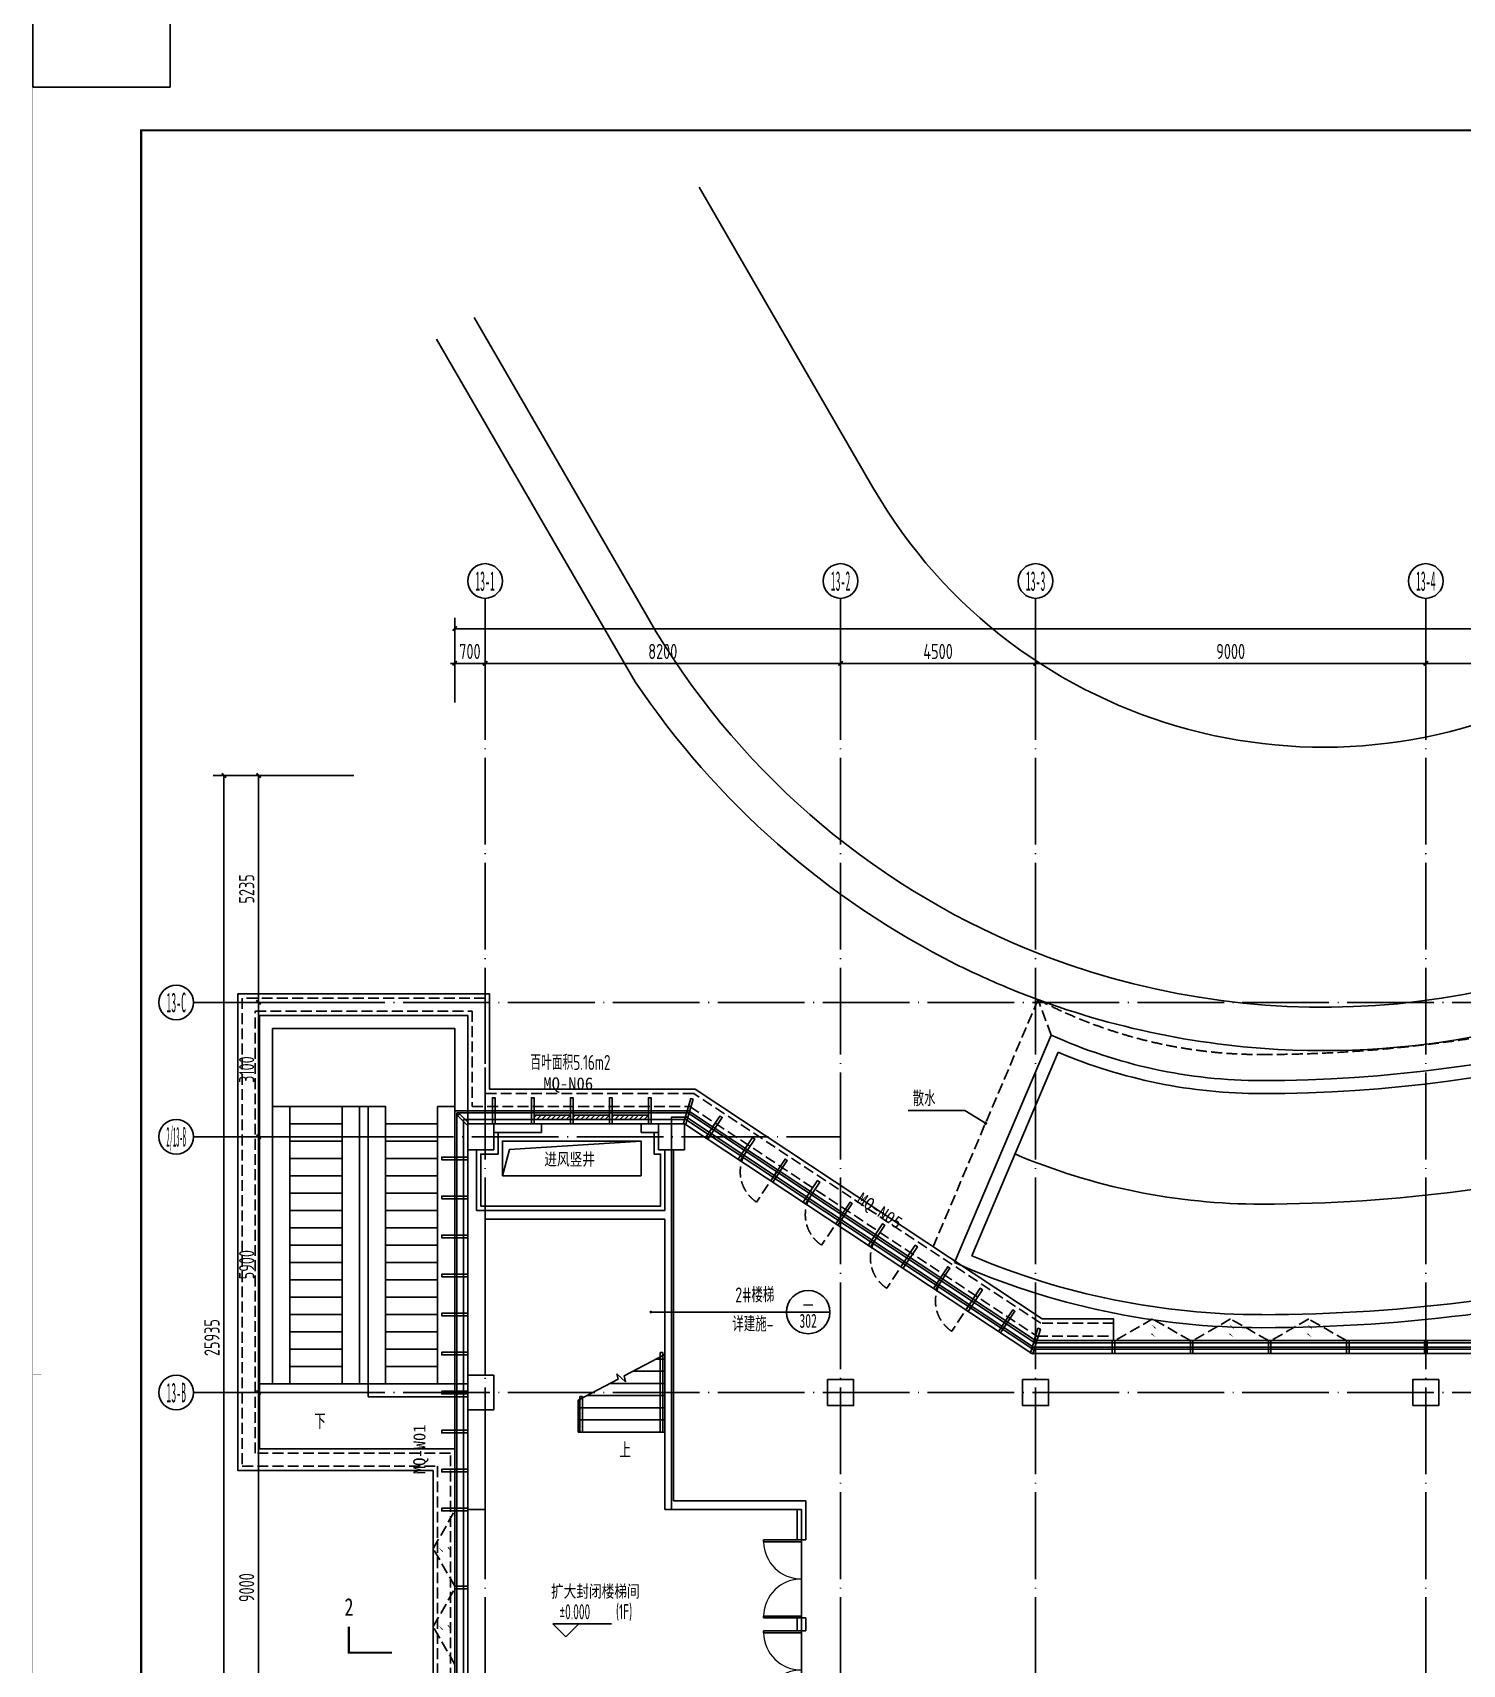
# Model space of a CAD drawing. Extents: x -228436 to 663611, y -207485 to 163917.
# Drawn here: x 452658 to 485640, y 2730 to 40370 of the extents above; entities that cross this region are included whole.
import ezdxf
from ezdxf.enums import TextEntityAlignment as Align

# ---------------------------------------------------------------- set-up
doc = ezdxf.new("R2010")
doc.units = 0
doc.header["$LTSCALE"] = 1000
for name, pattern in [('13#楼幕墙$0$DASH', [0.35, 0.25, -0.1]), ('X-104 13#平面$0$109 3#平面$0$DASH', [0.35, 0.25, -0.1]), ('X-104 13#平面$0$ACAD_ISO05W100', [34, 24, -3, 0.5, -3, 0.5, -3]), ('X-104 13#平面$0$DASH', [0.35, 0.25, -0.1]), ('X-104 13#平面$0$DOTE', [2.42, 2, -0.2, 0.02, -0.2])]:
    doc.linetypes.add(name, pattern=pattern)
doc.layers.get('0').update_dxf_attribs({"linetype": 'CONTINUOUS'})
doc.layers.get('Defpoints').update_dxf_attribs({"linetype": 'CONTINUOUS'})
for name, color, linetype in [('13#楼幕墙$0$A-C_幕墙龙骨', 8, 'CONTINUOUS'), ('13#楼幕墙$0$A-C_玻璃幕墙', 8, 'CONTINUOUS'), ('13#楼幕墙$0$A-C_窗', 8, 'CONTINUOUS'), ('AXIS_TEXT', 7, 'CONTINUOUS'), ('X-104 13#平面$0$01-标注_标高', 8, 'CONTINUOUS'), ('X-104 13#平面$0$01-标注_符号', 8, 'CONTINUOUS'), ('X-104 13#平面$0$01-标注_轴线坐标', 8, 'CONTINUOUS'), ('X-104 13#平面$0$02-TEXT_房间', 9, 'CONTINUOUS'), ('X-104 13#平面$0$02-TEXT_标注', 8, 'CONTINUOUS'), ('X-104 13#平面$0$02-TEXT_轴号', 7, 'CONTINUOUS'), ('X-104 13#平面$0$A-E_栏杆', 8, 'CONTINUOUS'), ('X-104 13#平面$0$A-E_电梯', 8, 'CONTINUOUS'), ('X-104 13#平面$0$A-O_散水', 8, 'CONTINUOUS'), ('X-104 13#平面$0$A-SUR_保温', 8, 'CONTINUOUS'), ('X-104 13#平面$0$A-TECH_结构', 8, 'CONTINUOUS'), ('X-104 13#平面$0$A_AXIS-轴线', 8, 'X-104 13#平面$0$DOTE'), ('X-104 13#平面$0$A_STR-砌块墙', 7, 'CONTINUOUS'), ('X-104 13#平面$0$A_STR-砼柱', 7, 'CONTINUOUS'), ('X-104 13#平面$0$DIM_SYMB', 3, 'CONTINUOUS'), ('X-104 13#平面$0$DOOR_FIRE', 8, 'CONTINUOUS'), ('X-104 13#平面$0$M-场地 车库入口', 8, 'CONTINUOUS'), ('X-104 13#平面$0$M-绿化 首层轮廓', 197, 'CONTINUOUS'), ('X-104 13#平面$0$M-道路 边线', 151, 'CONTINUOUS')]:
    doc.layers.add(name, color=color, linetype=linetype)
doc.layers.add('X-104 13#平面$0$000套内', color=8, linetype='CONTINUOUS', lineweight=30, plot=False)
doc.layers.add('X-104 13#平面$0$04-不打印_辅助线', color=8, linetype='CONTINUOUS', plot=False)
doc.styles.add('COMPLEX', font='COMPLEX')
doc.styles.add('X-104 13#平面$0$_TCH_AXIS', font='STXIHEI.TTF', dxfattribs={"width": 0.75})
doc.styles.add('X-104 13#平面$0$_TCH_DIM', font='ros1.shx', dxfattribs={"width": 0.8, "bigfont": 'jd.shx'})
doc.styles.add('X-104 13#平面$0$_TCH_DIM_T3', font='ros1.shx', dxfattribs={"width": 0.8, "bigfont": 'jd.shx'})
doc.styles.add('X-104 13#平面$0$_TCH_LABEL', font='STXIHEI.TTF', dxfattribs={"width": 0.75})
doc.styles.add('X-104 13#平面$0$_TCH_SPACE', font='STXIHEI.TTF', dxfattribs={"width": 0.75, "height": 5})
doc.styles.add('X-104 13#平面$0$Standard', font='ros1.shx', dxfattribs={"width": 0.75, "bigfont": 'jd.shx'})
doc.dimstyles.new('X-104 13#平面$0$_TCH_ARCH&&100', dxfattribs={"dimtxt": 350, "dimasz": 100, "dimexe": 250, "dimexo": 300, "dimgap": 100, "dimtad": 1, "dimdec": 0, "dimzin": 0, "dimdsep": 46, "dimtxsty": 'X-104 13#平面$0$_TCH_DIM_T3', "dimblk": 'X-104 13#平面$0$_ArchTick', "dimcen": 0.09, "dimclrt": 7, "dimazin": 2, "dimtfac": 1, "dimtdec": 0, "dimtix": 1, "dimtmove": 2, "dimatfit": 3, "dimfxl": 0, "dimtolj": 1, "dimtzin": 0, "dimarcsym": 0})

# ---------------------------------------------------------------- blocks, each defined once
blk = doc.blocks.new('图框-A1')
for points, const_width in [([(0, 0), (841, 0), (841, 594), (0, 594)], 0.05), ([(766, 584), (25, 584), (25, 10), (766, 10)], 0.5)]:
    blk.add_lwpolyline(points, close=True, dxfattribs=dict(const_width=const_width))
at = {"const_width": 0.05}
blk.add_lwpolyline([(0, 297), (2, 297)], dxfattribs=at)
blk = doc.blocks.new('_AXISO')
blk.add_circle((0, 0), 0.5)
at = {"layer": 'AXIS_TEXT', "style": 'COMPLEX', "width": 1.041667}
blk.add_attdef('A', text='', height=0.56, dxfattribs=at).set_placement((-0.25, -0.28), (0.25, -0.28), align=Align.FIT)
blk = doc.blocks.new('X-104 13#平面$0$_ArchTick')
at = {"color": 0, "linetype": 'ByBlock', "const_width": 0.4}
blk.add_lwpolyline([(-0.5, -0.5), (0.5, 0.5)], dxfattribs=at)
blk = doc.blocks.new('*D759')
at = {"layer": 'Defpoints', "color": 0}
for p in [(-6225, 23235), (-2925, 23235), (-2925, -2700)]:
    blk.add_point(p, dxfattribs=at)
at = {"layer": 'X-104 13#平面$0$01-标注_轴线坐标', "color": 0, "lineweight": -2}
for p, q in [((-3225, 23235), (-6475, 23235)), ((-6225, -2700), (-6225, 23235)), ((-3225, -2700), (-6475, -2700))]:
    blk.add_line(p, q, dxfattribs=at)
at = {"layer": 'X-104 13#平面$0$01-标注_轴线坐标', "color": 0, "lineweight": -2, "xscale": 100, "yscale": 100, "zscale": 100}
for p, rotation in [((-6225, 23235), 90), ((-6225, -2700), 270)]:
    blk.add_blockref('X-104 13#平面$0$_ArchTick', p, dxfattribs=dict(at, rotation=rotation))
at = {"layer": 'X-104 13#平面$0$01-标注_轴线坐标', "color": 7, "insert": (-6500, 10268), "char_height": 350, "attachment_point": 5, "rotation": 90, "style": 'X-104 13#平面$0$_TCH_DIM_T3'}
blk.add_mtext('\\A1;25935', dxfattribs=at)
blk = doc.blocks.new('*D761')
at = {"layer": 'Defpoints', "color": 0}
for p in [(-5425, 9000), (-2925, 9000), (-2925, 0)]:
    blk.add_point(p, dxfattribs=at)
at = {"layer": 'X-104 13#平面$0$01-标注_轴线坐标', "color": 0, "lineweight": -2}
for p, q in [((-3225, 9000), (-5675, 9000)), ((-5425, 0), (-5425, 9000)), ((-3225, 0), (-5675, 0))]:
    blk.add_line(p, q, dxfattribs=at)
at = {"layer": 'X-104 13#平面$0$01-标注_轴线坐标', "color": 0, "lineweight": -2, "xscale": 100, "yscale": 100, "zscale": 100}
for p, rotation in [((-5425, 9000), 90), ((-5425, 0), 270)]:
    blk.add_blockref('X-104 13#平面$0$_ArchTick', p, dxfattribs=dict(at, rotation=rotation))
at = {"layer": 'X-104 13#平面$0$01-标注_轴线坐标', "color": 7, "insert": (-5700, 4500), "char_height": 350, "attachment_point": 5, "rotation": 90, "style": 'X-104 13#平面$0$_TCH_DIM_T3'}
blk.add_mtext('\\A1;9000', dxfattribs=at)
blk = doc.blocks.new('*D762')
at = {"layer": 'Defpoints', "color": 0}
for p in [(-5425, 14900), (-2925, 14900), (-2925, 9000)]:
    blk.add_point(p, dxfattribs=at)
at = {"layer": 'X-104 13#平面$0$01-标注_轴线坐标', "color": 0, "lineweight": -2}
for p, q in [((-3225, 14900), (-5675, 14900)), ((-5425, 9000), (-5425, 14900)), ((-3225, 9000), (-5675, 9000))]:
    blk.add_line(p, q, dxfattribs=at)
at = {"layer": 'X-104 13#平面$0$01-标注_轴线坐标', "color": 0, "lineweight": -2, "xscale": 100, "yscale": 100, "zscale": 100}
for p, rotation in [((-5425, 14900), 90), ((-5425, 9000), 270)]:
    blk.add_blockref('X-104 13#平面$0$_ArchTick', p, dxfattribs=dict(at, rotation=rotation))
at = {"layer": 'X-104 13#平面$0$01-标注_轴线坐标', "color": 7, "insert": (-5700, 11950), "char_height": 350, "attachment_point": 5, "rotation": 90, "style": 'X-104 13#平面$0$_TCH_DIM_T3'}
blk.add_mtext('\\A1;5900', dxfattribs=at)
blk = doc.blocks.new('*D763')
at = {"layer": 'Defpoints', "color": 0}
for p in [(-5425, 18000), (-2925, 18000), (-2925, 14900)]:
    blk.add_point(p, dxfattribs=at)
at = {"layer": 'X-104 13#平面$0$01-标注_轴线坐标', "color": 0, "lineweight": -2}
for p, q in [((-3225, 18000), (-5675, 18000)), ((-5425, 14900), (-5425, 18000)), ((-3225, 14900), (-5675, 14900))]:
    blk.add_line(p, q, dxfattribs=at)
at = {"layer": 'X-104 13#平面$0$01-标注_轴线坐标', "color": 0, "lineweight": -2, "xscale": 100, "yscale": 100, "zscale": 100}
for p, rotation in [((-5425, 18000), 90), ((-5425, 14900), 270)]:
    blk.add_blockref('X-104 13#平面$0$_ArchTick', p, dxfattribs=dict(at, rotation=rotation))
at = {"layer": 'X-104 13#平面$0$01-标注_轴线坐标', "color": 7, "insert": (-5700, 16450), "char_height": 350, "attachment_point": 5, "rotation": 90, "style": 'X-104 13#平面$0$_TCH_DIM_T3'}
blk.add_mtext('\\A1;3100', dxfattribs=at)
blk = doc.blocks.new('*D764')
at = {"layer": 'Defpoints', "color": 0}
for p in [(-5425, 23235), (-2925, 23235), (-2925, 18000)]:
    blk.add_point(p, dxfattribs=at)
at = {"layer": 'X-104 13#平面$0$01-标注_轴线坐标', "color": 0, "lineweight": -2}
for p, q in [((-3225, 23235), (-5675, 23235)), ((-5425, 18000), (-5425, 23235)), ((-3225, 18000), (-5675, 18000))]:
    blk.add_line(p, q, dxfattribs=at)
at = {"layer": 'X-104 13#平面$0$01-标注_轴线坐标', "color": 0, "lineweight": -2, "xscale": 100, "yscale": 100, "zscale": 100}
for p, rotation in [((-5425, 23235), 90), ((-5425, 18000), 270)]:
    blk.add_blockref('X-104 13#平面$0$_ArchTick', p, dxfattribs=dict(at, rotation=rotation))
at = {"layer": 'X-104 13#平面$0$01-标注_轴线坐标', "color": 7, "insert": (-5700, 20618), "char_height": 350, "attachment_point": 5, "rotation": 90, "style": 'X-104 13#平面$0$_TCH_DIM_T3'}
blk.add_mtext('\\A1;5235', dxfattribs=at)
blk = doc.blocks.new('*D775')
at = {"layer": 'Defpoints', "color": 0}
for p in [(58400, 26620), (-900, 24620), (58400, 24620)]:
    blk.add_point(p, dxfattribs=at)
at = {"layer": 'X-104 13#平面$0$01-标注_轴线坐标', "color": 0, "lineweight": -2}
for p, q in [((-900, 24920), (-900, 26870)), ((58400, 24920), (58400, 26870)), ((-900, 26620), (58400, 26620))]:
    blk.add_line(p, q, dxfattribs=at)
at = {"layer": 'X-104 13#平面$0$01-标注_轴线坐标', "color": 0, "lineweight": -2, "xscale": 100, "yscale": 100, "zscale": 100, "rotation": 180}
blk.add_blockref('X-104 13#平面$0$_ArchTick', (-900, 26620), dxfattribs=at)
at = {"layer": 'X-104 13#平面$0$01-标注_轴线坐标', "color": 0, "lineweight": -2, "xscale": 100, "yscale": 100, "zscale": 100}
blk.add_blockref('X-104 13#平面$0$_ArchTick', (58400, 26620), dxfattribs=at)
at = {"layer": 'X-104 13#平面$0$01-标注_轴线坐标', "color": 7, "insert": (28750, 26895), "char_height": 350, "attachment_point": 5, "style": 'X-104 13#平面$0$_TCH_DIM_T3'}
blk.add_mtext('\\A1;59300', dxfattribs=at)
blk = doc.blocks.new('*D776')
at = {"layer": 'Defpoints', "color": 0}
for p in [(-200, 25820), (-900, 24620), (-200, 24620)]:
    blk.add_point(p, dxfattribs=at)
at = {"layer": 'X-104 13#平面$0$01-标注_轴线坐标', "color": 0, "lineweight": -2}
for p, q in [((-900, 24920), (-900, 26070)), ((-200, 24920), (-200, 26070)), ((-900, 25820), (-1000, 25820)), ((-900, 25820), (-200, 25820)), ((-200, 25820), (-100, 25820))]:
    blk.add_line(p, q, dxfattribs=at)
at = {"layer": 'X-104 13#平面$0$01-标注_轴线坐标', "color": 0, "lineweight": -2, "xscale": 100, "yscale": 100, "zscale": 100}
blk.add_blockref('X-104 13#平面$0$_ArchTick', (-900, 25820), dxfattribs=at)
at = {"layer": 'X-104 13#平面$0$01-标注_轴线坐标', "color": 0, "lineweight": -2, "xscale": 100, "yscale": 100, "zscale": 100, "rotation": 180}
blk.add_blockref('X-104 13#平面$0$_ArchTick', (-200, 25820), dxfattribs=at)
at = {"layer": 'X-104 13#平面$0$01-标注_轴线坐标', "color": 7, "insert": (-550, 26095), "char_height": 350, "attachment_point": 5, "style": 'X-104 13#平面$0$_TCH_DIM_T3'}
blk.add_mtext('\\A1;700', dxfattribs=at)
blk = doc.blocks.new('*D777')
at = {"layer": 'Defpoints', "color": 0}
for p in [(8000, 25820), (-200, 24620), (8000, 24620)]:
    blk.add_point(p, dxfattribs=at)
at = {"layer": 'X-104 13#平面$0$01-标注_轴线坐标', "color": 0, "lineweight": -2}
for p, q in [((-200, 24920), (-200, 26070)), ((8000, 24920), (8000, 26070)), ((-200, 25820), (8000, 25820))]:
    blk.add_line(p, q, dxfattribs=at)
at = {"layer": 'X-104 13#平面$0$01-标注_轴线坐标', "color": 0, "lineweight": -2, "xscale": 100, "yscale": 100, "zscale": 100, "rotation": 180}
blk.add_blockref('X-104 13#平面$0$_ArchTick', (-200, 25820), dxfattribs=at)
at = {"layer": 'X-104 13#平面$0$01-标注_轴线坐标', "color": 0, "lineweight": -2, "xscale": 100, "yscale": 100, "zscale": 100}
blk.add_blockref('X-104 13#平面$0$_ArchTick', (8000, 25820), dxfattribs=at)
at = {"layer": 'X-104 13#平面$0$01-标注_轴线坐标', "color": 7, "insert": (3900, 26095), "char_height": 350, "attachment_point": 5, "style": 'X-104 13#平面$0$_TCH_DIM_T3'}
blk.add_mtext('\\A1;8200', dxfattribs=at)
blk = doc.blocks.new('*D778')
at = {"layer": 'Defpoints', "color": 0}
for p in [(12500, 25820), (8000, 24620), (12500, 24620)]:
    blk.add_point(p, dxfattribs=at)
at = {"layer": 'X-104 13#平面$0$01-标注_轴线坐标', "color": 0, "lineweight": -2}
for p, q in [((8000, 24920), (8000, 26070)), ((12500, 24920), (12500, 26070)), ((8000, 25820), (12500, 25820))]:
    blk.add_line(p, q, dxfattribs=at)
at = {"layer": 'X-104 13#平面$0$01-标注_轴线坐标', "color": 0, "lineweight": -2, "xscale": 100, "yscale": 100, "zscale": 100, "rotation": 180}
blk.add_blockref('X-104 13#平面$0$_ArchTick', (8000, 25820), dxfattribs=at)
at = {"layer": 'X-104 13#平面$0$01-标注_轴线坐标', "color": 0, "lineweight": -2, "xscale": 100, "yscale": 100, "zscale": 100}
blk.add_blockref('X-104 13#平面$0$_ArchTick', (12500, 25820), dxfattribs=at)
at = {"layer": 'X-104 13#平面$0$01-标注_轴线坐标', "color": 7, "insert": (10250, 26095), "char_height": 350, "attachment_point": 5, "style": 'X-104 13#平面$0$_TCH_DIM_T3'}
blk.add_mtext('\\A1;4500', dxfattribs=at)
blk = doc.blocks.new('*D779')
at = {"layer": 'Defpoints', "color": 0}
for p in [(21500, 25820), (12500, 24620), (21500, 24620)]:
    blk.add_point(p, dxfattribs=at)
at = {"layer": 'X-104 13#平面$0$01-标注_轴线坐标', "color": 0, "lineweight": -2}
for p, q in [((12500, 24920), (12500, 26070)), ((21500, 24920), (21500, 26070)), ((12500, 25820), (21500, 25820))]:
    blk.add_line(p, q, dxfattribs=at)
at = {"layer": 'X-104 13#平面$0$01-标注_轴线坐标', "color": 0, "lineweight": -2, "xscale": 100, "yscale": 100, "zscale": 100, "rotation": 180}
blk.add_blockref('X-104 13#平面$0$_ArchTick', (12500, 25820), dxfattribs=at)
at = {"layer": 'X-104 13#平面$0$01-标注_轴线坐标', "color": 0, "lineweight": -2, "xscale": 100, "yscale": 100, "zscale": 100}
blk.add_blockref('X-104 13#平面$0$_ArchTick', (21500, 25820), dxfattribs=at)
at = {"layer": 'X-104 13#平面$0$01-标注_轴线坐标', "color": 7, "insert": (17000, 26095), "char_height": 350, "attachment_point": 5, "style": 'X-104 13#平面$0$_TCH_DIM_T3'}
blk.add_mtext('\\A1;9000', dxfattribs=at)
blk = doc.blocks.new('*D780')
at = {"layer": 'Defpoints', "color": 0}
for p in [(30500, 25820), (21500, 24620), (30500, 24620)]:
    blk.add_point(p, dxfattribs=at)
at = {"layer": 'X-104 13#平面$0$01-标注_轴线坐标', "color": 0, "lineweight": -2}
for p, q in [((21500, 24920), (21500, 26070)), ((30500, 24920), (30500, 26070)), ((21500, 25820), (30500, 25820))]:
    blk.add_line(p, q, dxfattribs=at)
at = {"layer": 'X-104 13#平面$0$01-标注_轴线坐标', "color": 0, "lineweight": -2, "xscale": 100, "yscale": 100, "zscale": 100, "rotation": 180}
blk.add_blockref('X-104 13#平面$0$_ArchTick', (21500, 25820), dxfattribs=at)
at = {"layer": 'X-104 13#平面$0$01-标注_轴线坐标', "color": 0, "lineweight": -2, "xscale": 100, "yscale": 100, "zscale": 100}
blk.add_blockref('X-104 13#平面$0$_ArchTick', (30500, 25820), dxfattribs=at)
at = {"layer": 'X-104 13#平面$0$01-标注_轴线坐标', "color": 7, "insert": (26000, 26095), "char_height": 350, "attachment_point": 5, "style": 'X-104 13#平面$0$_TCH_DIM_T3'}
blk.add_mtext('\\A1;9000', dxfattribs=at)
blk = doc.blocks.new('*U148')
h = blk.add_hatch()
h.set_pattern_fill('ANSI31', color=256, scale=50)
h.set_pattern_definition([(45, (-55312.376, 120006.8), (-56.1266, 56.1266), [])])
h.paths.add_polyline_path([(-840, 100), (0, 100), (0, 200), (-840, 200)])
for points in [[(-840, 0), (0, 0), (0, 300), (-840, 300)], [(-840, 100), (0, 100), (0, 200), (-840, 200)]]:
    blk.add_lwpolyline(points, close=True)
blk = doc.blocks.new('13#楼幕墙$0$A$C62EA228A')
at = {"linetype": '13#楼幕墙$0$DASH'}
blk.add_lwpolyline([(10, -300), (-860, -797), (-1730, -300)], dxfattribs=at)
at = {"layer": '13#楼幕墙$0$A-C_玻璃幕墙', "color": 1}
blk.add_lwpolyline([(-889, -674, 0, 25, 0), (-792, -580, 0, 0, 0), (-890, -456, 25, 0, 0), (-786, -374, 0, 0, 0)], format="xyseb", dxfattribs=at)
blk = doc.blocks.new('13#楼幕墙$0$A$C19832372')
blk.add_lwpolyline([(-384, -466), (-334, -498), (-8, 5), (-59, 38)], close=True)
blk = doc.blocks.new('13#楼幕墙$0$A$C7A413A1D')
blk.add_lwpolyline([(-70, -300), (-10, -300), (-10, 0), (-70, 0)], close=True)
blk = doc.blocks.new('*U133')
at = {"layer": '13#楼幕墙$0$A-C_幕墙龙骨', "rotation": 32.87626175215657}
blk.add_blockref('13#楼幕墙$0$A$C19832372', (40, 300), dxfattribs=at)
blk = doc.blocks.new('*U134')
at = {"layer": '13#楼幕墙$0$A-C_幕墙龙骨', "color": 0, "linetype": 'ByBlock', "lineweight": -2}
for p in [(0, 0), (900, 0), (1800, 0), (2700, 0), (3600, 0)]:
    blk.add_blockref('*U133', p, dxfattribs=at)
blk = doc.blocks.new('13#楼幕墙$0$A$C2CD63A88')
at = {"linetype": '13#楼幕墙$0$DASH'}
blk.add_lwpolyline([(-10, 720), (-10, -120)], dxfattribs=at)
blk.add_arc((-10, 720), 840, 270, 360, dxfattribs=at)
blk = doc.blocks.new('13#楼幕墙')
at = {"layer": '13#楼幕墙$0$A-C_幕墙龙骨'}
for points in [[(4604, 15766), (4546, 15783), (4374, 15209), (4431, 15191)], [(12381, 9909), (12438, 9891), (12611, 10466), (12554, 10483)]]:
    blk.add_lwpolyline(points, close=True, dxfattribs=at)
at = {"layer": '13#楼幕墙$0$A-C_玻璃幕墙'}
for p, q in [((4478, 15450), (-850, 15450)), ((-850, 15450), (-850, -1650)), ((12485, 10150), (4478, 15450)), ((4432, 15300), (-700, 15300)), ((-700, 15300), (-700, -1500)), ((4402, 15200), (-600, 15200)), ((-600, 15200), (-600, -1400)), ((12410, 9900), (4402, 15200)), ((12440, 10000), (4432, 15300)), ((38100, 9900), (12410, 9900)), ((38000, 10000), (12440, 10000)), ((37850, 10150), (12485, 10150))]:
    blk.add_line(p, q, dxfattribs=at)
blk.add_lwpolyline([(4493, 15500), (-900, 15500), (-900, -1700), (22100, -1700), (22100, -1100), (58400, -1100), (58400, 18960), (53293, 23245), (37800, 14300), (37800, 10200), (12500, 10200), (4493, 15500)], dxfattribs=at)
at = {"layer": '13#楼幕墙$0$A-C_幕墙龙骨'}
for name, p in [('*U134', (0, 15500)), ('13#楼幕墙$0$A$C7A413A1D', (14340, 10200)), ('13#楼幕墙$0$A$C7A413A1D', (16140, 10200)), ('13#楼幕墙$0$A$C7A413A1D', (17940, 10200)), ('13#楼幕墙$0$A$C7A413A1D', (19740, 10200)), ('13#楼幕墙$0$A$C7A413A1D', (21540, 10200))]:
    blk.add_blockref(name, p, dxfattribs=at)
at = {"layer": '13#楼幕墙$0$A-C_幕墙龙骨', "xscale": -1, "rotation": 225.0000000000021}
blk.add_blockref('13#楼幕墙$0$A$C7A413A1D', (-572, 15228), dxfattribs=at)
at = {"layer": '13#楼幕墙$0$A-C_幕墙龙骨'}
for name, p, rotation in [('13#楼幕墙$0$A$C19832372', (5278, 15340), 359.3762617522031), ('13#楼幕墙$0$A$C19832372', (-1200, 14440), 122.8762617521566), ('13#楼幕墙$0$A$C19832372', (6028, 14843), 359.3762617522031), ('13#楼幕墙$0$A$C19832372', (6779, 14347), 359.3762617522031), ('13#楼幕墙$0$A$C19832372', (-1200, 13540), 122.8762617521566), ('13#楼幕墙$0$A$C19832372', (7529, 13850), 359.3762617522031), ('13#楼幕墙$0$A$C19832372', (8280, 13353), 359.3762617522031), ('13#楼幕墙$0$A$C19832372', (-1200, 12640), 122.8762617521566), ('13#楼幕墙$0$A$C19832372', (9030, 12856), 359.3762617522031), ('13#楼幕墙$0$A$C19832372', (9781, 12360), 359.3762617522031), ('13#楼幕墙$0$A$C19832372', (-1200, 11740), 122.8762617521566), ('13#楼幕墙$0$A$C19832372', (10531, 11863), 359.3762617522031), ('13#楼幕墙$0$A$C19832372', (11282, 11366), 359.3762617522031), ('13#楼幕墙$0$A$C19832372', (-1200, 10840), 122.8762617521566), ('13#楼幕墙$0$A$C19832372', (12032, 10869), 359.3762617522031), ('13#楼幕墙$0$A$C19832372', (-1200, 9940), 122.8762617521566), ('13#楼幕墙$0$A$C19832372', (-1200, 9040), 122.8762617521566), ('13#楼幕墙$0$A$C19832372', (-1200, 8140), 122.8762617521566), ('13#楼幕墙$0$A$C19832372', (-1200, 7240), 122.8762617521566), ('13#楼幕墙$0$A$C19832372', (-1200, 6340), 122.8762617521566), ('13#楼幕墙$0$A$C7A413A1D', (-900, 4540), 90)]:
    blk.add_blockref(name, p, dxfattribs=dict(at, rotation=rotation))
at = {"layer": '13#楼幕墙$0$A-C_窗'}
for name, p, rotation in [('*U148', (930, 15500), 180), ('*U148', (1830, 15500), 180), ('*U148', (2730, 15500), 180), ('13#楼幕墙$0$A$C62EA228A', (-600, 4540), 270), ('13#楼幕墙$0$A$C62EA228A', (-600, 2740), 270)]:
    blk.add_blockref(name, p, dxfattribs=dict(at, rotation=rotation))
at = {"layer": '13#楼幕墙$0$A-C_窗', "xscale": -1}
for name, p, rotation in [('13#楼幕墙$0$A$C2CD63A88', (6121, 13499), 326.5000000000051), ('13#楼幕墙$0$A$C2CD63A88', (7622, 12505), 326.5000000000002), ('13#楼幕墙$0$A$C2CD63A88', (9123, 11512), 326.4999420099859), ('13#楼幕墙$0$A$C2CD63A88', (10624, 10518), 326.4999999998761), ('13#楼幕墙$0$A$C62EA228A', (16060, 9900), 180), ('13#楼幕墙$0$A$C62EA228A', (17860, 9900), 180), ('13#楼幕墙$0$A$C62EA228A', (19660, 9900), 180)]:
    blk.add_blockref(name, p, dxfattribs=dict(at, rotation=rotation))
blk = doc.blocks.new('X-104 13#平面$0$jtrsyt')
at = {"ltscale": 0.02}
for p, q in [((62, 422), (-4493, -3005)), ((0, 0), (-4075, -3066))]:
    blk.add_line(p, q, dxfattribs=at)
for centre, radius, start, end in [((9589, 7215), 11700, 215.4896, 239.9998), ((9589, 7215), 12000, 216.9589, 239.9998), ((9589, 7215), 14550, 216.9589, 239.9998), ((9589, 7215), 17400, 215.971, 239.9998), ((20030, 25300), 32583, 239.9998, 270), ((9589, 7215), 17100, 216.9589, 239.9998), ((20030, 25300), 32883, 239.9998, 270), ((20030, 25300), 35433, 239.9998, 270), ((20030, 25300), 38283, 239.9998, 270), ((20030, 25300), 37983, 239.9998, 270)]:
    blk.add_arc(centre, radius, start, end, dxfattribs=at)
blk = doc.blocks.new('X-104 13#平面$0$A$C0BB3323F')
at = {"layer": 'Defpoints'}
blk.add_lwpolyline([(59300, 600), (59300, 20660), (54205, 24935), (38700, 16000), (38700, 11900), (13400, 11900), (5393, 17200), (0, 17200), (0, 0), (23000, 0), (23000, 600)], close=True, dxfattribs=at)
at = {"layer": 'X-104 13#平面$0$M-绿化 首层轮廓'}
for p, q in [((4165, 27097), (-418, 35000)), ((4165, 27097), (4165, 27097)), ((12815, 20012), (12815, 20012))]:
    blk.add_line(p, q, dxfattribs=at)
for centre, radius, start, end in [((20226, 37873), 19341, 213.8613, 243.4185), ((20034, 37588), 19000, 266.8331, 300.0409), ((20034, 37588), 19000, 243.5488, 247.6701), ((20034, 37588), 19000, 247.6701, 266.8331)]:
    blk.add_arc(centre, radius, start, end, dxfattribs=at)
at = {"layer": 'X-104 13#平面$0$M-道路 边线'}
for p, q in [((5642, 38504), (9646, 31580)), ((448, 35501), (4452, 28576))]:
    blk.add_line(p, q, dxfattribs=at)
for radius, start, end in [(12000, 210.0409, 300.0409), (18000, 210.0409, 247.6701), (18000, 247.6701, 300.0409)]:
    blk.add_arc((20034, 37588), radius, start, end, dxfattribs=at)
blk = doc.blocks.new('X-104 13#平面$0$$DorLib2D$00000002')
for p, q in [((-0.5, 0), (-0.5, 0.4875)), ((-0.475, 0.4875), (-0.5, 0.4875)), ((-0.475, 0), (-0.475, 0.4875)), ((0.475, 0), (0.475, 0.4875)), ((0.475, 0.4875), (0.5, 0.4875)), ((0.5, 0), (0.5, 0.4875)), ((-0.5, 0), (-0.475, 0)), ((0.5, 0), (0.475, 0))]:
    blk.add_line(p, q)
at = {"lineweight": 13}
for centre, start, end in [((-0.4875, 0), 0, 88.53072), ((0.4875, 0), 91.46928, 180)]:
    blk.add_arc(centre, 0.4875, start, end, dxfattribs=at)
blk = doc.blocks.new('_FZHK')
blk.add_lwpolyline([(-0.5, -0.5), (0.5, -0.5), (0.5, 0.5), (-0.5, 0.5)], close=True)
blk = doc.blocks.new('X-104 13#平面$0$轴网')
at = {"layer": 'X-104 13#平面$0$01-标注_轴线坐标'}
for p, q in [((-200, 24620.3), (-200, 27320.3)), ((8000, 24620.3), (8000, 27320.3)), ((12500, 24620.3), (12500, 27320.3)), ((21500, 24620.3), (21500, 27320.3)), ((-2925, 18000), (-6925, 18000)), ((-2925, 14900), (-6925, 14900)), ((-2925, 9000), (-6925, 9000))]:
    blk.add_line(p, q, dxfattribs=at)
at = {"layer": 'X-104 13#平面$0$A_AXIS-轴线', "linetype": 'X-104 13#平面$0$DOTE'}
for p, q in [((-200, -7401), (-200, 24620.3)), ((8000, -7401), (8000, 24620.3)), ((12500, -7401), (12500, 24620.3)), ((21500, -7401), (21500, 24620.3)), ((60408.4, 18000), (-2925, 18000)), ((60408.4, 9000), (-2925, 9000))]:
    blk.add_line(p, q, dxfattribs=at)
at = {"layer": 'X-104 13#平面$0$01-标注_轴线坐标'}
ref = blk.add_blockref('_AXISO', (-200, 27720.3), dxfattribs=dict(at, xscale=800, yscale=800, zscale=800))
ref.add_attrib('A', '13-1', dxfattribs={"layer": 'X-104 13#平面$0$02-TEXT_轴号', "height": 452.55, "style": 'X-104 13#平面$0$_TCH_AXIS', "width": 0.499498}).set_placement((-426.3, 27494), (26.3, 27494), align=Align.FIT)
ref = blk.add_blockref('_AXISO', (8000, 27720.3), dxfattribs=dict(at, xscale=800, yscale=800, zscale=800))
ref.add_attrib('A', '13-2', dxfattribs={"layer": 'X-104 13#平面$0$02-TEXT_轴号', "height": 452.55, "style": 'X-104 13#平面$0$_TCH_AXIS', "width": 0.499498}).set_placement((7773.7, 27494), (8226.3, 27494), align=Align.FIT)
ref = blk.add_blockref('_AXISO', (12500, 27720.3), dxfattribs=dict(at, xscale=800, yscale=800, zscale=800))
ref.add_attrib('A', '13-3', dxfattribs={"layer": 'X-104 13#平面$0$02-TEXT_轴号', "height": 452.55, "style": 'X-104 13#平面$0$_TCH_AXIS', "width": 0.499498}).set_placement((12273.7, 27494), (12726.3, 27494), align=Align.FIT)
ref = blk.add_blockref('_AXISO', (21500, 27720.3), dxfattribs=dict(at, xscale=800, yscale=800, zscale=800))
ref.add_attrib('A', '13-4', dxfattribs={"layer": 'X-104 13#平面$0$02-TEXT_轴号', "height": 452.55, "style": 'X-104 13#平面$0$_TCH_AXIS', "width": 0.499498}).set_placement((21273.7, 27494), (21726.3, 27494), align=Align.FIT)
ref = blk.add_blockref('_AXISO', (-7325, 18000), dxfattribs=dict(at, xscale=800, yscale=800, zscale=800))
ref.add_attrib('A', '13-C', dxfattribs={"layer": 'X-104 13#平面$0$02-TEXT_轴号', "height": 452.55, "style": 'X-104 13#平面$0$_TCH_AXIS', "width": 0.442077}).set_placement((-7551.3, 17773.7), (-7098.7, 17773.7), align=Align.FIT)
ref = blk.add_blockref('_AXISO', (-7325, 14900), dxfattribs=dict(at, xscale=800, yscale=800, zscale=800))
ref.add_attrib('A', '2/13-B', dxfattribs={"layer": 'X-104 13#平面$0$02-TEXT_轴号', "height": 452.55, "style": 'X-104 13#平面$0$_TCH_AXIS', "width": 0.331448}).set_placement((-7551.3, 14673.7), (-7098.7, 14673.7), align=Align.FIT)
ref = blk.add_blockref('_AXISO', (-7325, 9000), dxfattribs=dict(at, xscale=800, yscale=800, zscale=800))
ref.add_attrib('A', '13-B', dxfattribs={"layer": 'X-104 13#平面$0$02-TEXT_轴号', "height": 452.55, "style": 'X-104 13#平面$0$_TCH_AXIS', "width": 0.494538}).set_placement((-7551.3, 8773.7), (-7098.7, 8773.7), align=Align.FIT)
for p1, p2, distance, text, picture, middle in [((-900, 24620.3), (58400, 24620.3), 2000, '59300', '*D775', (28750, 26895.3)), ((-900, 24620.3), (-200, 24620.3), 1200, '700', '*D776', (-550, 26095.3)), ((-200, 24620.3), (8000, 24620.3), 1200, '8200', '*D777', (3900, 26095.3)), ((8000, 24620.3), (12500, 24620.3), 1200, '4500', '*D778', (10250, 26095.3)), ((12500, 24620.3), (21500, 24620.3), 1200, '9000', '*D779', (17000, 26095.3)), ((21500, 24620.3), (30500, 24620.3), 1200, '9000', '*D780', (26000, 26095.3)), ((-2925, -2700), (-2925, 23235.1), 3300, '25935', '*D759', (-6500, 10267.5)), ((-2925, 18000), (-2925, 23235.1), 2500, '5235', '*D764', (-5700, 20617.5)), ((-2925, 14900), (-2925, 18000), 2500, '3100', '*D763', (-5700, 16450)), ((-2925, 9000), (-2925, 14900), 2500, '5900', '*D762', (-5700, 11950)), ((-2925, 0), (-2925, 9000), 2500, '9000', '*D761', (-5700, 4500))]:
    dim = blk.add_aligned_dim(p1=p1, p2=p2, distance=distance, text=text, dimstyle='X-104 13#平面$0$_TCH_ARCH&&100', dxfattribs=at)
    dim.commit()
    dim.dimension.update_dxf_attribs({"geometry": picture, "text_midpoint": middle})
blk = doc.blocks.new('X-104 13#平面')
at = {"layer": 'X-104 13#平面$0$000套内'}
blk.add_lwpolyline([(7100, -1550), (21950, -1550), (21950, -950), (48400, -950), (48400, 11050), (53400, 11050), (53400, 18100), (58250, 18100), (58250, 18890), (53289.1, 23052.7), (37950, 14213.3), (37950, 10050), (12454.9, 10050), (4447.4, 15350), (4100, 15350), (4100, 6300), (7100, 6300), (7100, -1550)], dxfattribs=at)
at = {"layer": 'X-104 13#平面$0$01-标注_标高'}
for p, q in [((1663.1, 3362.9), (1363.1, 3662.9)), ((1363.1, 3662.9), (2719.6, 3662.9)), ((1663.1, 3362.9), (1963.1, 3662.9))]:
    blk.add_line(p, q, dxfattribs=at)
at = {"layer": 'X-104 13#平面$0$01-标注_符号'}
for p, q in [((10870.5, 15503.9), (9558.6, 15503.9)), ((11345.8, 15214.3), (10870.5, 15503.9)), ((3638.9, 10856.8), (4946, 10856.8)), ((4946, 10856.8), (6753.4, 10856.8)), ((7753.4, 10856.8), (6753.4, 10856.8))]:
    blk.add_line(p, q, dxfattribs=at)
blk.add_lwpolyline([(-4026.7, 8612.7, 0, 0, 0), (-4026.7, 16643.3, 0, 0, 0), (-1900, 16643.3, 0, 0, 0), (-1900, 10300, 80, 0, 0), (-1900, 10000, 0, 0, 0)], format="xyseb", dxfattribs=at)
at = {"layer": 'X-104 13#平面$0$01-标注_符号', "const_width": 40}
blk.add_lwpolyline([(11362.8, 15203.9, 1), (11328.7, 15224.7, 1)], format="xyb", close=True, dxfattribs=at)
at = {"layer": 'X-104 13#平面$0$01-标注_符号', "const_width": 50}
blk.add_lwpolyline([(-3344.1, 3600), (-3344.1, 3000), (-2344.1, 3000)], dxfattribs=at)
at = {"layer": 'X-104 13#平面$0$01-标注_符号'}
for centre, radius in [((7253.4, 10856.8), 500), ((3623.5, 10856.8), 15.4)]:
    blk.add_circle(centre, radius, dxfattribs=at)
at = {"layer": 'X-104 13#平面$0$04-不打印_辅助线'}
blk.add_lwpolyline([(-10634.5, 42114.8), (-7467.5, 42114.8), (-7467.5, 39114.8), (-10634.5, 39114.8)], close=True, dxfattribs=at)
at = {"layer": 'X-104 13#平面$0$A-E_栏杆'}
for p, q in [((3840, 8090), (3840, 9926)), ((3840, 9926), (3900, 9926)), ((3900, 8090), (3900, 9926)), ((1990, 8090), (1990, 8911.8)), ((1990, 8911.8), (2050, 8911.8)), ((2050, 8090), (2050, 8911.8)), ((1990, 8090), (2050, 8090)), ((3840, 8090), (3900, 8090))]:
    blk.add_line(p, q, dxfattribs=at)
at = {"layer": 'X-104 13#平面$0$A-E_电梯'}
for p, q in [((-5400, 17700), (-600, 17700)), ((-5400, 9200), (-5400, 17700)), ((-600, 17700), (-600, 9200)), ((-3500, 15600), (-4700, 15600)), ((-3500, 15200), (-4700, 15200)), ((-2500, 15200), (-1300, 15200)), ((-3500, 14800), (-4700, 14800)), ((-2500, 14800), (-1300, 14800)), ((-3500, 14400), (-4700, 14400)), ((-2500, 14400), (-1300, 14400)), ((-3500, 14000), (-4700, 14000)), ((-2500, 14000), (-1300, 14000)), ((-3500, 13600), (-4700, 13600)), ((-2500, 13600), (-1300, 13600)), ((-3500, 13200), (-4700, 13200)), ((-2500, 13200), (-1300, 13200)), ((-3500, 12800), (-4700, 12800)), ((-2500, 12800), (-1300, 12800)), ((-3500, 12400), (-4700, 12400)), ((-2500, 12400), (-1300, 12400)), ((-3500, 12000), (-4700, 12000)), ((-2500, 12000), (-1300, 12000)), ((-3500, 11600), (-4700, 11600)), ((-2500, 11600), (-1300, 11600)), ((-3500, 11200), (-4700, 11200)), ((-2500, 11200), (-1300, 11200)), ((-3500, 10800), (-4700, 10800)), ((-2500, 10800), (-1300, 10800)), ((-3500, 10400), (-4700, 10400)), ((-2500, 10400), (-1300, 10400)), ((-3500, 10000), (-4700, 10000)), ((-2500, 10000), (-1300, 10000)), ((3950, 9876), (3011.8, 9382.5)), ((3950, 8090), (3950, 9876)), ((-3500, 9600), (-4700, 9600)), ((-2500, 9600), (-1300, 9600)), ((3041.6, 9250.9), (2842.5, 9431.7)), ((2842.5, 9431.7), (2870.5, 9308.2)), ((3216.2, 9490), (3950, 9490)), ((3748.5, 9770), (3950, 9770)), ((-600, 9200), (-5400, 9200)), ((-3500, 9200), (-4700, 9200)), ((-2900, 9200), (-2900, 8900)), ((-2500, 9200), (-1300, 9200)), ((2870.5, 9308.2), (1950, 8824)), ((2683.8, 9210), (3950, 9210)), ((3011.8, 9382.5), (3041.6, 9250.9)), ((-600, 8900), (-2900, 8900)), ((1950, 8090), (1950, 8824)), ((2151.5, 8930), (3950, 8930)), ((1950, 8650), (3950, 8650)), ((1950, 8370), (3950, 8370)), ((1950, 8090), (3950, 8090))]:
    blk.add_line(p, q, dxfattribs=at)
blk.add_lwpolyline([(-5100, 9500), (-5100, 17400), (-900, 17400), (-900, 9500)], dxfattribs=at)
for points in [[(-4700, 15600), (-5100, 15600), (-5100, 9200), (-4700, 9200)], [(-3100, 15600), (-3500, 15600), (-3500, 9200), (-3100, 9200)], [(-2900, 9200), (-3100, 9200), (-3100, 15600), (-2900, 15600)], [(-2900, 15600), (-2500, 15600), (-2500, 9200), (-2900, 9200)], [(-1300, 15600), (-900, 15600), (-900, 9200), (-1300, 9200)]]:
    blk.add_lwpolyline(points, close=True, dxfattribs=at)
at = {"layer": 'X-104 13#平面$0$A-O_散水', "linetype": 'X-104 13#平面$0$109 3#平面$0$DASH'}
blk.add_lwpolyline([(38135.7, 22616.7), (37685.2, 23395.8), (33703.1, 21092.9, -0.1316535), (17714.7, 16796.6, -0.1214187), (12555.5, 18064.3), (10136, 12364.3)], format="xyb", dxfattribs=at)
at = {"layer": 'X-104 13#平面$0$A-O_散水'}
blk.add_lwpolyline([(1400, -2200), (1400, -1700), (-900, -1700), (-900, 7700), (-5400, 7700), (-5400, 17700), (-600, 17700), (-600, 15500), (4492.6, 15500), (12500, 10200), (14300, 10200), (14300, 10700), (12650.5, 10700), (4643.1, 16000), (-100, 16000), (-100, 18200), (-5900, 18200), (-5900, 7200), (-1400, 7200), (-1400, -2200)], close=True, dxfattribs=at)
at = {"layer": 'X-104 13#平面$0$A-O_散水', "linetype": 'X-104 13#平面$0$DASH'}
blk.add_lwpolyline([(1300, -2100), (1300, -1800), (-1000, -1800), (-1000, 7600), (-5500, 7600), (-5500, 17800), (-500, 17800), (-500, 15600), (4522.7, 15600), (12530.1, 10300), (14300, 10300), (14300, 10600), (12620.4, 10600), (4613, 15900), (-200, 15900), (-200, 18100), (-5800, 18100), (-5800, 7300), (-1300, 7300), (-1300, -2100)], close=True, dxfattribs=at)
at = {"layer": 'X-104 13#平面$0$A-O_散水', "linetype": 'X-104 13#平面$0$109 3#平面$0$DASH'}
blk.add_lwpolyline([(12860.6, 17247.4), (12555.5, 18064.3)], dxfattribs=at)
at = {"layer": 'X-104 13#平面$0$A-SUR_保温'}
blk.add_lwpolyline([(100, 15000), (100, 14500), (-300, 14500), (-300, 13300), (3850, 13300), (3850, 14500), (3700, 14500), (3700, 15000)], dxfattribs=at)
at = {"layer": 'X-104 13#平面$0$A-TECH_结构'}
for points in [[(58350, -1050), (58350, 18936.6), (53287.9, 23184.2), (37850, 14271.1), (37850, 10150), (12485, 10150), (4477.5, 15450), (-850, 15450), (-850, -1650), (22050, -1650), (22050, -1050)], [(200, 14000), (3400, 14000), (3400, 14800), (200, 14800)]]:
    blk.add_lwpolyline(points, close=True, dxfattribs=at)
blk.add_lwpolyline([(200, 14000), (360.6, 14608.1), (3400, 14800)], dxfattribs=at)
at = {"layer": 'X-104 13#平面$0$A_AXIS-轴线', "linetype": 'X-104 13#平面$0$DOTE'}
blk.add_line((-2925, 14900), (8000, 14900), dxfattribs=at)
at = {"layer": 'X-104 13#平面$0$A_STR-砌块墙'}
for p, q in [((0, 15200), (1100, 15200)), ((1100, 15200), (1100, 15000)), ((3400, 15200), (3800, 15200)), ((3400, 15200), (3400, 15000)), ((0, 15000), (1100, 15000)), ((3400, 15000), (3800, 15000)), ((-600, 13100), (-600, 14600)), ((-400, 13200), (-400, 14600)), ((3950, 13200), (3950, 14600)), ((4150, 13100), (4150, 14600)), ((-400, 13200), (3950, 13200)), ((-600, 9400), (-600, 13100)), ((-200, 13000), (3950, 13000)), ((-200, 9400), (-200, 13000)), ((3950, 6300), (3950, 13000)), ((4150, 6500), (4150, 13100)), ((-600, 6300), (-600, 8600)), ((-200, 6300), (-200, 8600)), ((4150, 6500), (7200, 6500)), ((7200, 5600), (7200, 6500)), ((-600, 6300), (-200, 6300)), ((3950, 6300), (7000, 6300)), ((7000, 6300), (7000, 5600)), ((7000, 5600), (7200, 5600)), ((7200, 3800), (7000, 3800)), ((7000, 3800), (7000, 3500)), ((7200, 3500), (7200, 3800)), ((7000, 3500), (7200, 3500))]:
    blk.add_line(p, q, dxfattribs=at)
at = {"layer": 'X-104 13#平面$0$DIM_SYMB'}
blk.add_lwpolyline([(3025, 7950, 0, 0, 0), (3025, 8910, 80, 0, 0), (3025, 9210, 0, 0, 0)], format="xyseb", dxfattribs=at)
at = {"xscale": 100, "yscale": 100, "zscale": 100}
blk.add_blockref('图框-A1', (-10634.5, -20285.2), dxfattribs=at)
for name, p in [('X-104 13#平面$0$A$C0BB3323F', (-900, -1700)), ('X-104 13#平面$0$轴网', (0, 0))]:
    blk.add_blockref(name, p)
at = {"layer": 'X-104 13#平面$0$A-TECH_结构'}
blk.add_blockref('13#楼幕墙', (0, 0), dxfattribs=at)
at = {"layer": 'X-104 13#平面$0$A_STR-砼柱', "xscale": 600}
for p, yscale, zscale in [((-300, 14900), 600, 600), ((4100, 14900), 600, 600), ((-300, 9000), 800, 800), ((8000, 9000), 600, 600), ((12500, 9000), 600, 600), ((21500, 9000), 600, 600)]:
    blk.add_blockref('_FZHK', p, dxfattribs=dict(at, yscale=yscale, zscale=zscale))
at = {"layer": 'X-104 13#平面$0$DOOR_FIRE', "xscale": 1800, "yscale": 1800, "zscale": 200, "rotation": 90}
for p in [(7100, 4700), (7100, 2600)]:
    blk.add_blockref('X-104 13#平面$0$$DorLib2D$00000002', p, dxfattribs=at)
at = {"layer": 'X-104 13#平面$0$M-场地 车库入口', "ltscale": 200, "rotation": 30.04109946673724}
blk.add_blockref('X-104 13#平面$0$jtrsyt', (13018, 16850.5), dxfattribs=at)
at = {"layer": 'X-104 13#平面$0$01-标注_标高', "color": 7, "style": 'X-104 13#平面$0$_TCH_DIM', "width": 0.64}
for s, p in [('(1F)', (2819.6, 3767.9)), ('%%P0.000', (1516.3, 3767.9))]:
    blk.add_text(s, height=350, dxfattribs=at).set_placement(p)
at = {"layer": 'X-104 13#平面$0$01-标注_符号', "color": 7}
for s, height, style, width, p in [('散水', 347.29, 'X-104 13#平面$0$_TCH_DIM', 0.8, (9663.6, 15608.9)), ('2#楼梯', 347.29, 'X-104 13#平面$0$_TCH_DIM', 0.8, (5570.2, 11077.6)), ('详建施-', 347.29, 'X-104 13#平面$0$_TCH_DIM', 0.8, (5502.9, 10407.2)), ('下', 347.3, 'X-104 13#平面$0$_TCH_DIM', 0.8, (-4138.5, 8157.7)), ('2', 407.8, 'X-104 13#平面$0$_TCH_LABEL', 0.75, (-3444, 3850))]:
    blk.add_text(s, height=height, dxfattribs=dict(at, style=style, width=width)).set_placement(p)
at = {"layer": 'X-104 13#平面$0$01-标注_符号', "color": 7, "style": 'X-104 13#平面$0$_TCH_LABEL'}
for s, height, width, p, p2 in [('-', 322, 3.75, (7052.1, 10897.1), (7454.6, 10897.1)), ('302', 321.99, 0.749097, (7052.1, 10494.6), (7454.6, 10494.6))]:
    blk.add_text(s, height=height, dxfattribs=dict(at, width=width)).set_placement(p, p2, align=Align.FIT)
at = {"layer": 'X-104 13#平面$0$02-TEXT_房间', "style": 'X-104 13#平面$0$_TCH_SPACE', "width": 0.75}
for s, p in [('进风竖井', (1166.3, 14240.2)), ('扩大封闭楼梯间', (1322, 4274))]:
    blk.add_text(s, height=285.43, dxfattribs=at).set_placement(p)
at = {"layer": 'X-104 13#平面$0$02-TEXT_标注', "linetype": 'X-104 13#平面$0$ACAD_ISO05W100', "style": 'X-104 13#平面$0$_TCH_AXIS'}
blk.add_text('MQ-N06', height=281.25, dxfattribs=at).set_placement((1144.5, 15989.4))
for s, rotation, p in [('MQ-N05', 326.5, (8349, 13398.4)), ('MQ-W01', 90, (-1575.1, 7115.9))]:
    blk.add_text(s, height=281.25, rotation=rotation, dxfattribs=at).set_placement(p)
at = {"layer": 'X-104 13#平面$0$04-不打印_辅助线', "style": 'X-104 13#平面$0$Standard', "width": 0.75}
blk.add_text('百叶面积5.16m2', height=347.29, dxfattribs=at).set_placement((844.3, 16441.6))
at = {"layer": 'X-104 13#平面$0$DIM_SYMB', "color": 7, "style": 'X-104 13#平面$0$_TCH_DIM', "width": 0.8}
blk.add_text('上', height=347.3, dxfattribs=at).set_placement((2902.4, 7495))
blk = doc.blocks.new('104 13#平面')
blk.add_blockref('X-104 13#平面', (0, 0))

msp = doc.modelspace()

# ---------------------------------------------------------------- block references
msp.add_blockref('104 13#平面', (463295.2, 0))

doc.saveas('drawing.dxf')
